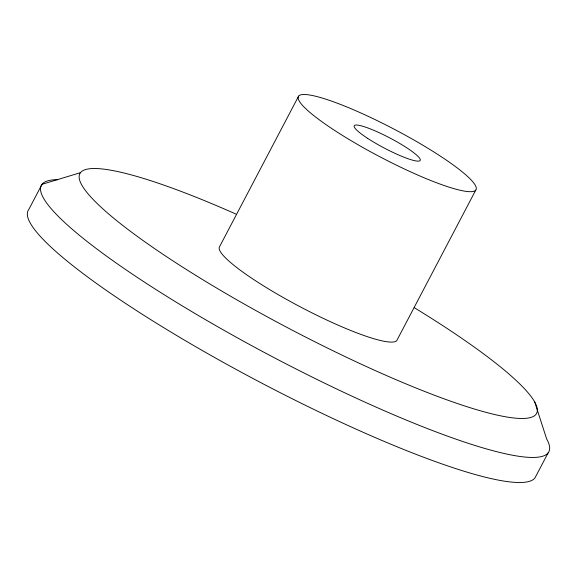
<?xml version="1.0" encoding="UTF-8"?>
<svg xmlns="http://www.w3.org/2000/svg" width="577" height="577" viewBox="0 0 577 577"><rect width="100%" height="100%" fill="white"/><g stroke="black" fill="none" stroke-linecap="round" stroke-linejoin="round"><path stroke-width="0.87" d="M298.634 96.099L219.671 246.509A100.304 15.521 27.7 0 0 298.554 305.933A100.304 15.521 27.7 0 0 396.817 340.495L475.787 190.078A100.304 15.521 27.7 0 0 351.314 108.822A100.304 15.521 27.7 0 0 334.53 130.359A100.304 15.521 27.7 0 0 475.787 190.078M548.15 452.83L534.987 477.9A286.589 44.335 27.7 0 1 254.233 379.161A286.589 44.335 27.7 0 1 28.85 209.379L42.013 184.308L80.477 172.667M534.691 401.945L546.693 439.061A286.589 44.335 27.7 0 1 267.396 354.09A286.589 44.335 27.7 0 1 57.801 179.692M414.185 307.606A257.926 39.907 27.7 0 1 477.915 410.067A257.926 39.907 27.7 0 1 116.287 220.306A257.926 39.907 27.7 0 1 235.878 214.038M367.643 138.357A37.26 5.763 27.7 0 0 420.106 160.543A37.26 5.763 27.7 0 0 373.882 130.359A37.26 5.763 27.7 0 0 367.643 138.357"/></g></svg>
